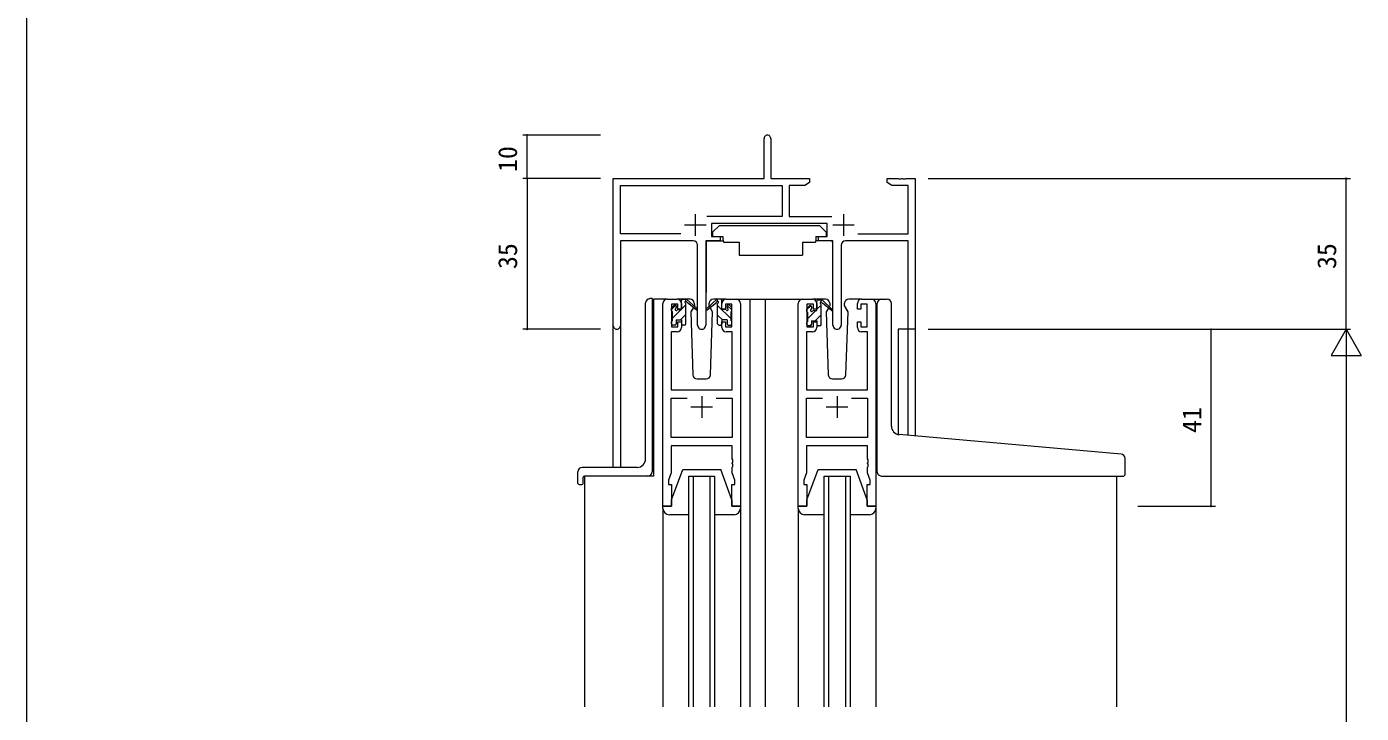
# Model space of a CAD drawing. Units: millimetres, scale not verified. Extents: x -793 to 793, y -564 to 564.
# Drawn here: x -787.8 to -478.2, y 64.3 to 223.5 of the extents above; entities that cross this region are included whole.
import ezdxf
from ezdxf.enums import TextEntityAlignment as Align

# ---------------------------------------------------------------- set-up
doc = ezdxf.new("R2010")
doc.units = ezdxf.units.MM
doc.header["$LTSCALE"] = 2
for name, color, linetype, lineweight in [('0-1_USER1', 2, 'Continuous', 9), ('0-2_YKK_ZWAK', 4, 'Continuous', 9), ('0-3_YKK_11', 6, 'Continuous', 9), ('0-4_YKK_12', 7, 'Continuous', 9), ('0-5_YKK_13', 7, 'Continuous', 9)]:
    doc.layers.add(name, color=color, linetype=linetype, lineweight=lineweight)
doc.styles.add('ＭＳ ゴシック', font='')
doc.styles.get('ＭＳ ゴシック').set_extended_font_data('MS Gothic')

msp = doc.modelspace()

# ---------------------------------------------------------------- linework, layer by layer
at = {"layer": '0-1_USER1'}
for p, q in [((-639.241, 160.309), (-642.441, 160.309)), ((-642.441, 160.309), (-642.441, 119.309)), ((-620.041, 160.309), (-620.041, 65.809)), ((-616.541, 160.309), (-607.841, 160.309)), ((-591.841, 160.309), (-589.601, 160.309)), ((-651.741, 121.309), (-651.741, 154.124)), ((-650.111, 154.124), (-650.111, 121.309)), ((-583.371, 128.714), (-583.371, 153.309)), ((-581.741, 153.309), (-581.741, 128.571)), ((-658.441, 119.309), (-658.441, 65.809)), ((-642.441, 119.309), (-658.441, 119.309)), ((-633.241, 119.305), (-633.241, 65.809)), ((-629.241, 65.809), (-629.241, 119.305)), ((-601.841, 119.305), (-601.841, 65.809)), ((-597.841, 65.809), (-597.841, 119.305)), ((-535.041, 119.294), (-535.041, 65.809))]:
    msp.add_line(p, q, dxfattribs=at)
for points in [[(-624.391, 160.309), (-616.541, 160.309), (-616.541, 65.809)], [(-581.741, 153.309), (-585.641, 153.309), (-585.641, 128.925)], [(-634.241, 65.809), (-634.241, 119.305), (-628.241, 119.305), (-628.241, 65.809)], [(-602.841, 65.809), (-602.841, 119.305), (-596.841, 119.305), (-596.841, 65.809)]]:
    msp.add_lwpolyline(points, dxfattribs=at)
at = {"layer": '0-2_YKK_ZWAK'}
for p, q in [((-627.139, 177.409), (-628.739, 175.809)), ((-627.139, 177.409), (-603.939, 177.409)), ((-603.939, 177.409), (-602.339, 175.809)), ((-630.189, 173.509), (-630.189, 161.809)), ((-629.889, 173.809), (-626.251, 173.809)), ((-628.739, 175.809), (-628.739, 174.809)), ((-628.739, 174.809), (-626.339, 174.809)), ((-626.198, 173.509), (-622.539, 173.509)), ((-607.88, 173.509), (-604.88, 173.509)), ((-607.88, 173.509), (-607.88, 170.509)), ((-601.194, 173.808), (-604.832, 173.809)), ((-604.739, 174.809), (-602.339, 174.809)), ((-602.339, 175.809), (-602.339, 174.809)), ((-600.894, 173.508), (-600.895, 161.809)), ((-644.241, 123.309), (-644.241, 159.418)), ((-643.328, 160.415), (-643.241, 160.422)), ((-642.743, 160.466), (-643.241, 160.422)), ((-642.743, 160.466), (-642.743, 120.309)), ((-638.241, 157.924), (-637.236, 158.929)), ((-638.241, 157.609), (-638.241, 158.209)), ((-638.153, 158.421), (-637.653, 158.921)), ((-638.041, 155.879), (-636.01, 157.909)), ((-637.141, 158.709), (-637.141, 158.37)), ((-633.955, 160.309), (-636.941, 160.309)), ((-635.941, 157.979), (-634.941, 158.979)), ((-635.641, 160.309), (-634.85, 160.309)), ((-634.941, 159.809), (-634.941, 160.309)), ((-634.941, 154.609), (-634.941, 159.209)), ((-634.657, 160.239), (-632.475, 158.191)), ((-632.507, 157.846), (-634.647, 159.543)), ((-633.183, 158.382), (-633.784, 157.342)), ((-627.826, 160.239), (-630.008, 158.191)), ((-629.976, 157.846), (-627.836, 159.543)), ((-629.546, 158.809), (-629.528, 159.344)), ((-628.699, 157.342), (-629.546, 158.809)), ((-625.541, 160.309), (-628.528, 160.309)), ((-626.842, 160.309), (-627.633, 160.309)), ((-627.542, 159.809), (-627.542, 160.309)), ((-627.542, 154.609), (-627.542, 159.209)), ((-624.442, 155.758), (-627.542, 158.858)), ((-626.566, 160.127), (-626.724, 160.285)), ((-626.542, 157.909), (-626.542, 160.009)), ((-625.803, 157.909), (-626.542, 157.909)), ((-625.342, 158.709), (-625.342, 158.37)), ((-624.242, 157.803), (-625.301, 158.861)), ((-624.33, 158.421), (-624.83, 158.921)), ((-624.242, 157.609), (-624.242, 158.209)), ((-606.841, 157.893), (-605.941, 158.792)), ((-606.841, 157.409), (-606.841, 158.009)), ((-606.753, 158.221), (-606.253, 158.721)), ((-605.741, 158.509), (-605.741, 158.17)), ((-602.555, 160.309), (-605.541, 160.309)), ((-604.541, 157.948), (-603.541, 158.948)), ((-604.241, 160.109), (-603.45, 160.109)), ((-603.541, 159.609), (-603.541, 160.109)), ((-603.541, 154.409), (-603.541, 159.009)), ((-603.257, 160.039), (-601.075, 157.991)), ((-601.107, 157.646), (-603.247, 159.343)), ((-601.859, 158.25), (-602.384, 157.342)), ((-601.537, 158.809), (-601.686, 158.551)), ((-601.555, 159.344), (-601.537, 158.809)), ((-597.299, 157.342), (-597.823, 158.25)), ((-594.141, 160.309), (-597.128, 160.309)), ((-590.544, 129.341), (-590.544, 159.311)), ((-589.544, 160.311), (-588.244, 160.311)), ((-587.244, 130.885), (-587.244, 159.311)), ((-638.241, 154.609), (-638.241, 155.109)), ((-638.041, 155.309), (-638.041, 157.409)), ((-637.141, 155.509), (-637.141, 154.609)), ((-637.141, 155.509), (-635.941, 155.509)), ((-636.165, 155.509), (-634.941, 156.734)), ((-635.941, 155.509), (-635.941, 154.609)), ((-633.784, 157.342), (-633.275, 142.774)), ((-629.208, 142.774), (-628.699, 157.342)), ((-626.439, 155.509), (-627.542, 156.613)), ((-626.542, 155.509), (-626.542, 154.609)), ((-625.342, 155.509), (-626.542, 155.509)), ((-625.342, 155.509), (-625.342, 154.609)), ((-624.442, 155.309), (-624.442, 157.409)), ((-624.242, 154.609), (-624.242, 155.109)), ((-606.841, 154.409), (-606.841, 154.909)), ((-606.641, 155.848), (-604.779, 157.709)), ((-606.641, 155.109), (-606.641, 157.209)), ((-605.741, 155.309), (-605.741, 154.409)), ((-605.741, 155.309), (-604.541, 155.309)), ((-604.934, 155.309), (-603.541, 156.703)), ((-604.541, 155.309), (-604.541, 154.409)), ((-602.384, 157.342), (-601.875, 142.774)), ((-597.808, 142.774), (-597.299, 157.342)), ((-637.441, 154.309), (-637.941, 154.309)), ((-637.352, 154.323), (-637.154, 154.52)), ((-635.241, 154.309), (-635.641, 154.309)), ((-635.058, 154.371), (-635.003, 154.427)), ((-627.242, 154.309), (-626.842, 154.309)), ((-625.042, 154.309), (-624.542, 154.309)), ((-606.041, 154.109), (-606.541, 154.109)), ((-606.134, 154.109), (-605.741, 154.503)), ((-603.841, 154.109), (-604.241, 154.109)), ((-603.889, 154.109), (-603.541, 154.458)), ((-632.276, 141.809), (-630.207, 141.809)), ((-600.876, 141.809), (-598.807, 141.809)), ((-590.544, 120.311), (-590.544, 129.341)), ((-533.957, 124.391), (-585.418, 128.893)), ((-646.241, 121.309), (-658.941, 121.309)), ((-638.241, 113.809), (-635.641, 120.809)), ((-635.641, 120.809), (-626.841, 120.809)), ((-624.241, 113.809), (-626.841, 120.809)), ((-606.841, 113.809), (-604.241, 120.809)), ((-604.241, 120.809), (-595.441, 120.809)), ((-592.841, 113.809), (-595.441, 120.809)), ((-533.044, 119.611), (-533.044, 123.395)), ((-659.941, 117.609), (-659.941, 120.309)), ((-658.741, 117.609), (-658.741, 119.009)), ((-643.743, 119.309), (-658.441, 119.309)), ((-589.544, 119.311), (-533.344, 119.311)), ((-659.641, 117.309), (-659.041, 117.309)), ((-640.241, 111.723), (-640.241, 65.809)), ((-624.241, 113.809), (-624.241, 112.309)), ((-622.241, 111.723), (-622.241, 65.809)), ((-608.841, 111.723), (-608.841, 65.809)), ((-592.841, 113.809), (-592.841, 112.309)), ((-590.841, 111.723), (-590.841, 65.809)), ((-634.241, 110.309), (-638.741, 110.309)), ((-623.741, 110.309), (-628.241, 110.309)), ((-602.841, 110.309), (-607.341, 110.309)), ((-592.341, 110.309), (-596.841, 110.309))]:
    msp.add_line(p, q, dxfattribs=at)
for points in [[(-626.339, 174.809), (-626.339, 174.309), (-626.198, 173.509)], [(-622.539, 173.509), (-622.539, 170.509), (-607.88, 170.509)], [(-604.739, 174.809), (-604.739, 174.309), (-604.88, 173.509)], [(-636.68, 157.909), (-635.941, 157.909), (-635.941, 160.009)], [(-632.955, 159.344), (-632.937, 158.809), (-633.006, 158.689)], [(-605.28, 157.709), (-604.541, 157.709), (-604.541, 159.809)], [(-597.299, 157.342), (-598.146, 158.809), (-598.128, 159.344)], [(-640.241, 111.809), (-640.241, 112.309), (-638.241, 112.309), (-638.241, 113.809)], [(-624.241, 112.309), (-622.241, 112.309), (-622.241, 111.809)], [(-608.841, 111.809), (-608.841, 112.309), (-606.841, 112.309), (-606.841, 113.809)], [(-592.841, 112.309), (-590.841, 112.309), (-590.841, 111.809)]]:
    msp.add_lwpolyline(points, dxfattribs=at)
for centre, radius, start, end in [((-629.889, 173.509), 0.3, 90, 180), ((-601.194, 173.508), 0.3, 359.99647, 89.99647), ((-643.241, 159.418), 1, 95, 180), ((-637.941, 158.209), 0.3, 135, 180), ((-637.441, 158.709), 0.3, 0, 135), ((-637.141, 157.909), 0.25, 123.05573, 326.94427), ((-637.441, 158.37), 0.3, 303.05573, 0), ((-636.68, 157.609), 0.3, 90, 146.94427), ((-635.641, 160.009), 0.3, 90, 180), ((-634.941, 159.609), 0.2, 20.88332, 233.1301), ((-635.241, 159.209), 0.3, 0, 53.1301), ((-634.85, 160.009), 0.3, 49.89741, 90), ((-634.474, 159.787), 0.3, 200.88332, 234.62002), ((-633.955, 159.309), 1, 2, 90), ((-632.391, 158.009), 0.2, 234.62002, 114.62002), ((-630.091, 158.009), 0.2, 65.37998, 305.37998), ((-628.528, 159.309), 1, 90, 178), ((-628.009, 159.787), 0.3, 305.37998, 339.11668), ((-627.633, 160.009), 0.3, 90, 130.10259), ((-627.542, 159.609), 0.2, 306.8699, 159.11668), ((-627.242, 159.209), 0.3, 126.8699, 180), ((-626.842, 160.009), 0.3, 0, 90), ((-625.803, 157.609), 0.3, 33.05573, 90), ((-625.342, 157.909), 0.25, 213.05573, 56.94427), ((-625.042, 158.709), 0.3, 45, 180), ((-625.042, 158.37), 0.3, 180, 236.94427), ((-624.542, 158.209), 0.3, 0, 45), ((-606.541, 158.009), 0.3, 135, 180), ((-606.041, 158.509), 0.3, 0, 135), ((-605.741, 157.709), 0.25, 123.05573, 326.94427), ((-606.041, 158.17), 0.3, 303.05573, 0), ((-604.241, 159.809), 0.3, 90, 180), ((-603.541, 159.409), 0.2, 20.88332, 233.1301), ((-603.841, 159.009), 0.3, 0, 53.1301), ((-603.45, 159.809), 0.3, 49.89741, 90), ((-603.074, 159.587), 0.3, 200.88332, 234.62002), ((-602.555, 159.309), 1, 2, 90), ((-600.991, 157.809), 0.2, 234.62002, 114.62002), ((-597.128, 159.309), 1, 90, 178), ((-589.544, 159.311), 1, 90, 180), ((-588.244, 159.311), 1, 0, 90), ((-638.041, 157.609), 0.2, 180, 270), ((-638.041, 155.109), 0.2, 90, 180), ((-624.442, 157.609), 0.2, 270, 0), ((-624.442, 155.109), 0.2, 0, 90), ((-606.641, 157.409), 0.2, 180, 270), ((-606.641, 154.909), 0.2, 90, 180), ((-605.28, 157.409), 0.3, 90, 146.94427), ((-637.941, 154.609), 0.3, 180, 270), ((-637.441, 154.609), 0.3, 270, 0), ((-635.641, 154.609), 0.3, 180, 270), ((-635.241, 154.609), 0.3, 270, 0), ((-627.242, 154.609), 0.3, 180, 270), ((-626.842, 154.609), 0.3, 270, 0), ((-625.042, 154.609), 0.3, 180, 270), ((-624.542, 154.609), 0.3, 270, 0), ((-606.541, 154.409), 0.3, 180, 270), ((-606.041, 154.409), 0.3, 270, 0), ((-604.241, 154.409), 0.3, 180, 270), ((-603.841, 154.409), 0.3, 270, 0), ((-632.276, 142.809), 1, 182, 270), ((-630.207, 142.809), 1, 270, 358), ((-600.876, 142.809), 1, 182, 270), ((-598.807, 142.809), 1, 270, 358), ((-585.244, 130.885), 2, 180, 265), ((-534.044, 123.395), 1, 0, 85), ((-658.941, 120.309), 1, 90, 180), ((-646.241, 123.309), 2, 270, 0), ((-658.441, 119.009), 0.3, 90, 180), ((-643.743, 120.309), 1, 270, 0), ((-589.544, 120.311), 1, 180, 224.427), ((-589.544, 120.311), 1, 224.427, 270), ((-589.544, 120.311), 1, 224.427, 238.63302), ((-533.344, 119.611), 0.3, 270, 0), ((-659.641, 117.609), 0.3, 180, 270), ((-659.041, 117.609), 0.3, 270, 0), ((-638.741, 111.809), 1.5, 180, 270), ((-623.741, 111.809), 1.5, 270, 0), ((-607.341, 111.809), 1.5, 180, 270), ((-592.341, 111.809), 1.5, 270, 0)]:
    msp.add_arc(centre, radius, start, end, dxfattribs=at)
at = {"layer": '0-3_YKK_11'}
for p, q in [((-654.741, 198.309), (-672.741, 198.309)), ((-671.741, 188.309), (-671.741, 198.309)), ((-654.741, 188.309), (-672.741, 188.309)), ((-654.741, 188.309), (-672.741, 188.309)), ((-671.741, 188.309), (-671.741, 153.309)), ((-578.741, 188.309), (-480.741, 188.309)), ((-481.741, 153.309), (-481.741, 188.309)), ((-654.741, 153.309), (-672.741, 153.309)), ((-578.741, 153.309), (-480.741, 153.309)), ((-578.741, 153.309), (-480.741, 153.309)), ((-530.041, 153.309), (-512.044, 153.309)), ((-513.044, 112.309), (-513.044, 153.309)), ((-481.741, 153.309), (-485.241, 147.247)), ((-481.741, 153.309), (-478.241, 147.247)), ((-481.741, 153.309), (-481.741, 141.185)), ((-485.241, 147.247), (-478.241, 147.247)), ((-481.741, 146.309), (-481.741, -239.691)), ((-530.041, 112.309), (-512.044, 112.309))]:
    msp.add_line(p, q, dxfattribs=at)
for centre, start, end in [((-671.741, 198.309), 90, 270), ((-671.741, 198.309), 270, 90), ((-671.741, 188.309), 90, 270), ((-671.741, 188.309), 90, 270), ((-671.741, 188.309), 270, 90), ((-671.741, 188.309), 270, 90), ((-481.741, 188.309), 90, 270), ((-481.741, 188.309), 270, 90), ((-671.741, 153.309), 90, 270), ((-671.741, 153.309), 270, 90), ((-513.044, 153.309), 90, 270), ((-513.044, 153.309), 270, 90), ((-513.044, 112.309), 90, 270), ((-513.044, 112.309), 270, 90)]:
    msp.add_arc(centre, 0.106, start, end, dxfattribs=at)
at = {"layer": '0-4_YKK_12'}
for p, q in [((-632.741, 180.009), (-632.741, 175.009)), ((-598.341, 180.009), (-598.341, 175.009)), ((-635.241, 177.509), (-630.241, 177.509)), ((-600.841, 177.509), (-595.841, 177.509)), ((-636.092, 175.439), (-650.111, 175.439)), ((-632.191, 154.259), (-632.191, 172.809)), ((-598.891, 172.809), (-598.891, 154.259)), ((-639.241, 160.309), (-636.941, 160.309)), ((-625.541, 160.309), (-623.241, 160.309)), ((-607.841, 160.309), (-605.541, 160.309)), ((-594.141, 160.309), (-591.841, 160.309)), ((-631.241, 137.809), (-631.241, 132.809)), ((-627.891, 137.379), (-624.171, 137.379)), ((-599.841, 137.809), (-599.841, 132.809)), ((-596.491, 137.379), (-592.771, 137.379)), ((-633.741, 135.309), (-628.741, 135.309)), ((-602.341, 135.309), (-597.341, 135.309))]:
    msp.add_line(p, q, dxfattribs=at)
for points in [[(-651.741, 154.124), (-651.741, 188.309), (-616.741, 188.309), (-616.741, 197.559)], [(-615.241, 197.559), (-615.241, 188.309), (-606.241, 188.309), (-606.241, 187.309), (-607.333, 186.679), (-610.941, 186.679), (-610.941, 179.439), (-601.034, 179.439)], [(-636.092, 175.439), (-650.111, 175.439), (-650.111, 186.679), (-612.571, 186.679), (-612.571, 179.439), (-630.049, 179.439)], [(-594.991, 175.439), (-583.371, 175.439), (-583.371, 186.679), (-587.15, 186.679), (-588.241, 187.309), (-588.241, 188.309), (-585.7, 188.309), (-585.516, 188.189), (-584.966, 188.189), (-584.783, 188.309), (-584.7, 188.309), (-584.516, 188.189), (-583.966, 188.189), (-583.783, 188.309), (-581.741, 188.309), (-581.741, 153.309), (-583.371, 153.309), (-583.371, 173.809), (-597.891, 173.809)], [(-600.791, 154.259), (-600.791, 173.809), (-604.141, 173.809), (-604.141, 174.809), (-602.141, 174.809), (-602.141, 177.809), (-628.941, 177.809), (-628.941, 174.809), (-626.941, 174.809), (-626.941, 173.809), (-630.291, 173.809), (-630.291, 154.259)], [(-633.191, 173.809), (-650.111, 173.809), (-650.111, 154.124)], [(-622.241, 159.309), (-622.241, 112.309), (-624.241, 112.309), (-624.241, 117.309), (-623.541, 117.309), (-623.541, 118.309), (-624.171, 120.04), (-624.171, 121.351), (-624.051, 121.534), (-624.051, 122.084), (-624.171, 122.267), (-624.171, 122.351), (-624.051, 122.534), (-624.051, 123.084), (-624.171, 123.267), (-624.171, 126.309), (-638.311, 126.309), (-638.311, 120.04), (-638.941, 118.309), (-638.941, 117.309), (-638.241, 117.309), (-638.241, 112.309), (-640.241, 112.309), (-640.241, 159.309)], [(-635.941, 159.309), (-635.941, 158.009), (-636.741, 158.009), (-636.741, 159.109), (-638.241, 159.109), (-638.241, 153.909), (-636.741, 153.909), (-636.741, 155.009), (-635.941, 155.009), (-635.941, 153.709)], [(-626.541, 153.709), (-626.541, 155.009), (-625.741, 155.009), (-625.741, 153.909), (-624.241, 153.909), (-624.241, 159.109), (-625.741, 159.109), (-625.741, 158.009), (-626.541, 158.009), (-626.541, 159.309)], [(-590.841, 159.309), (-590.841, 112.309), (-592.841, 112.309), (-592.841, 117.309), (-592.141, 117.309), (-592.141, 118.309), (-592.771, 120.04), (-592.771, 121.351), (-592.651, 121.534), (-592.651, 122.084), (-592.771, 122.267), (-592.771, 122.351), (-592.651, 122.534), (-592.651, 123.084), (-592.771, 123.267), (-592.771, 126.309), (-606.911, 126.309), (-606.911, 120.04), (-607.541, 118.309), (-607.541, 117.309), (-606.841, 117.309), (-606.841, 112.309), (-608.841, 112.309), (-608.841, 159.309)], [(-604.541, 159.309), (-604.541, 158.009), (-605.341, 158.009), (-605.341, 159.109), (-606.841, 159.109), (-606.841, 153.909), (-605.341, 153.909), (-605.341, 155.009), (-604.541, 155.009), (-604.541, 153.709)], [(-595.141, 153.709), (-595.141, 155.009), (-594.341, 155.009), (-594.341, 153.909), (-592.841, 153.909), (-592.841, 159.109), (-594.341, 159.109), (-594.341, 158.009), (-595.141, 158.009), (-595.141, 159.309)], [(-636.941, 152.709), (-638.311, 152.709), (-638.311, 139.309), (-624.171, 139.309), (-624.171, 152.709), (-625.541, 152.709)], [(-605.541, 152.709), (-606.911, 152.709), (-606.911, 139.309), (-592.771, 139.309), (-592.771, 152.709), (-594.141, 152.709)], [(-627.891, 137.379), (-624.171, 137.379), (-624.171, 128.239), (-638.311, 128.239), (-638.311, 137.379), (-634.592, 137.379)], [(-596.491, 137.379), (-592.771, 137.379), (-592.771, 128.239), (-606.911, 128.239), (-606.911, 137.379), (-603.192, 137.379)]]:
    msp.add_lwpolyline(points, dxfattribs=at)
for centre, radius, start, end in [((-615.991, 197.559), 0.75, 359.99999, 180.00001), ((-633.191, 172.809), 1, 0.00001, 89.99999), ((-597.891, 172.809), 1, 90.00001, 179.99999), ((-639.241, 159.309), 1, 90.00001, 179.99999), ((-636.941, 159.309), 1, 0.00001, 89.99999), ((-625.541, 159.309), 1, 90.00001, 179.99999), ((-623.241, 159.309), 1, 0.00001, 89.99999), ((-607.841, 159.309), 1, 90.00001, 179.99999), ((-605.541, 159.309), 1, 0.00001, 89.99999), ((-594.141, 159.309), 1, 90.00001, 179.99999), ((-591.841, 159.309), 1, 0.00001, 89.99999), ((-650.926, 154.124), 0.815, 179.99999, 0.00001), ((-636.941, 153.709), 1, 270.00001, 359.99999), ((-631.241, 154.259), 0.95, 179.99999, 0.00001), ((-625.541, 153.709), 1, 180.00001, 269.99999), ((-605.541, 153.709), 1, 270.00001, 359.99999), ((-599.841, 154.259), 0.95, 179.99999, 0.00001), ((-594.141, 153.709), 1, 180.00001, 269.99999)]:
    msp.add_arc(centre, radius, start, end, dxfattribs=at)
at = {"layer": '0-5_YKK_13'}
msp.add_line((-787.816, -491.4), (-787.816, 558.6), dxfattribs=at)

# ---------------------------------------------------------------- texts
at = {"layer": '0-3_YKK_11', "style": 'ＭＳ ゴシック'}
for s, p in [('10', (-672.741, 189.789)), ('35', (-672.741, 167.289)), ('35', (-482.741, 167.289)), ('41', (-514.044, 129.289))]:
    msp.add_text(s, height=4.399, rotation=90, dxfattribs=at).set_placement(p, align=Align.BOTTOM_LEFT)

doc.saveas('drawing.dxf')
